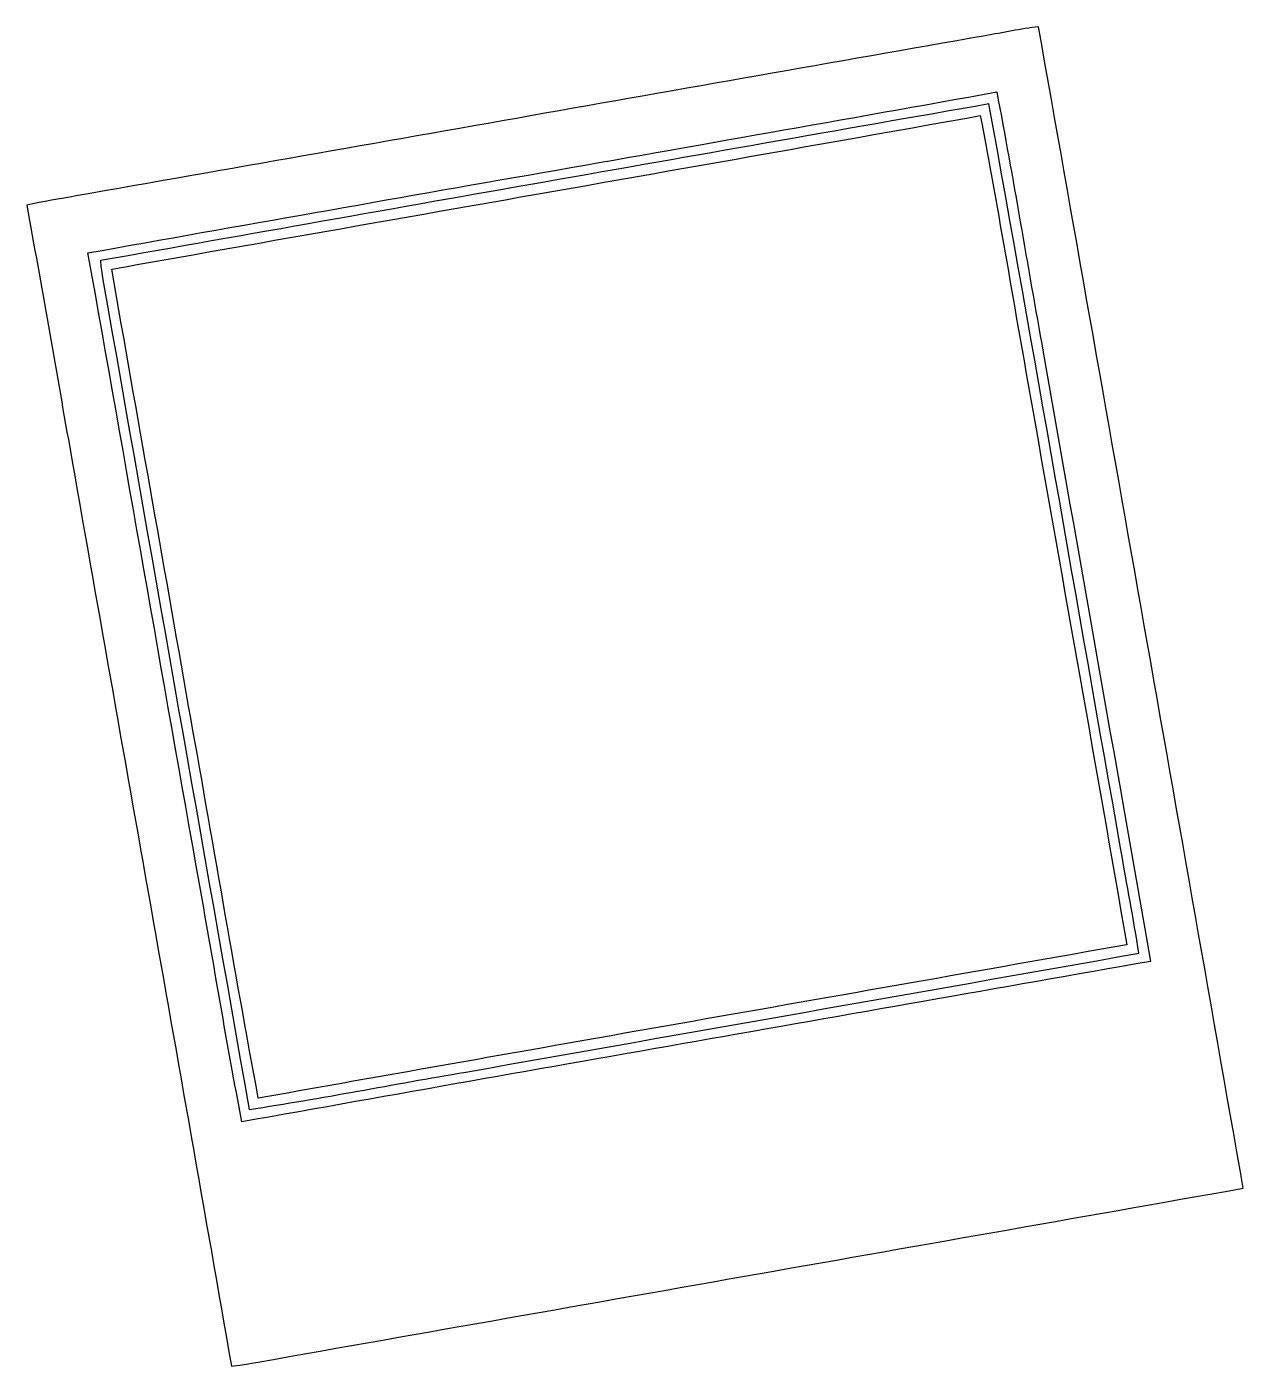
# Model space of a CAD drawing. Header units: centimetres. Extents: x -6.1 to 6.1, y -6.7 to 6.7.
import ezdxf

# ---------------------------------------------------------------- set-up
doc = ezdxf.new("R2010")
doc.units = ezdxf.units.CM
doc.header["$MEASUREMENT"] = 0
doc.layers.add('Camada 1', color=7, linetype='Continuous')

msp = doc.modelspace()

# ---------------------------------------------------------------- linework, layer by layer
at = {"layer": 'Camada 1'}
for points, knots in [([(3.48684, 6.57436), (3.66465, 6.60293), (3.84033, 6.64386), (4.0192, 6.66291), (4.0192, 6.66291), (4.70005, 2.80492), (5.38302, -1.05268), (6.0579, -4.91137), (6.0579, -4.91137), (2.73332, -5.49804), (-0.59124, -6.084), (-3.91583, -6.67137), (-3.91583, -6.67137), (-3.94229, -6.67456), (-3.99591, -6.68126), (-4.02237, -6.68443), (-4.02237, -6.68443), (-4.55365, -3.63078), (-5.09729, -0.57925), (-5.6335, 2.47368), (-5.6335, 2.47368), (-5.77603, 3.27695), (-5.91397, 4.08128), (-6.06071, 4.88385), (-6.06071, 4.88385), (-5.89915, 4.92512), (-5.73334, 4.94629), (-5.56965, 4.97699), (-5.56965, 4.97699), (-2.55057, 5.50898), (0.46813, 6.04202), (3.48684, 6.57436)], [0, 0, 0, 0, 0.11111111, 0.11111111, 0.11111111, 0.11111111, 0.22222222, 0.22222222, 0.22222222, 0.22222222, 0.33333333, 0.33333333, 0.33333333, 0.33333333, 0.44444444, 0.44444444, 0.44444444, 0.44444444, 0.55555556, 0.55555556, 0.55555556, 0.55555556, 0.66666667, 0.66666667, 0.66666667, 0.66666667, 0.77777778, 0.77777778, 0.77777778, 0.77777778, 1, 1, 1, 1]), ([(-5.45112, 4.40937), (-5.45112, 4.40937), (-5.45112, 4.40937), (-5.45112, 4.40937), (-5.45112, 4.40937), (-5.07717, 2.30823), (-4.70992, 0.20567), (-4.33811, -1.89618), (-4.33811, -1.89618), (-4.19593, -2.68005), (-4.06964, -3.46745), (-3.91688, -4.24956), (-3.91688, -4.24956), (-0.9017, -3.70981), (2.11632, -3.18276), (5.13291, -2.65007), (5.13291, -2.65007), (4.78119, -0.62547), (4.42029, 1.3977), (4.06505, 3.42194), (4.06505, 3.42194), (3.90913, 4.28519), (3.76765, 5.1516), (3.60257, 6.0131), (3.60257, 6.0131), (0.58632, 5.47088), (-2.43451, 4.95053), (-5.45112, 4.40937)], [0, 0, 0, 0, 0.125, 0.125, 0.125, 0.125, 0.25, 0.25, 0.25, 0.25, 0.375, 0.375, 0.375, 0.375, 0.5, 0.5, 0.5, 0.5, 0.625, 0.625, 0.625, 0.625, 0.75, 0.75, 0.75, 0.75, 1, 1, 1, 1]), ([(-5.32765, 4.33246), (-2.37737, 4.85598), (0.57326, 5.37739), (3.52495, 5.89385), (3.52495, 5.89385), (3.97333, 3.41806), (4.39949, 0.93802), (4.84011, -1.53916), (4.84011, -1.53916), (4.89761, -1.88277), (4.96534, -2.22462), (5.01791, -2.56892), (5.01791, -2.56892), (2.7827, -2.96579), (0.54715, -3.35808), (-1.68839, -3.7532), (-1.68839, -3.7532), (-2.40805, -3.8749), (-3.12454, -4.01672), (-3.84598, -4.12608), (-3.84598, -4.12608), (-4.31517, -1.45696), (-4.7872, 1.21179), (-5.25638, 3.8809), (-5.25638, 3.8809), (-5.28319, 4.03083), (-5.31459, 4.18041), (-5.32765, 4.33246)], [0, 0, 0, 0, 0.125, 0.125, 0.125, 0.125, 0.25, 0.25, 0.25, 0.25, 0.375, 0.375, 0.375, 0.375, 0.5, 0.5, 0.5, 0.5, 0.625, 0.625, 0.625, 0.625, 0.75, 0.75, 0.75, 0.75, 1, 1, 1, 1]), ([(-5.21404, 4.2478), (-5.21404, 4.2478), (-5.21404, 4.2478), (-5.21404, 4.2478), (-5.21404, 4.2478), (-4.96181, 2.7961), (-4.70252, 1.34549), (-4.44853, -0.10583), (-4.44853, -0.10583), (-4.21498, -1.40828), (-3.99591, -2.71322), (-3.75425, -4.01389), (-3.75425, -4.01389), (-0.871, -3.49919), (2.014, -2.99649), (4.89761, -2.48462), (4.89761, -2.48462), (4.59069, -0.70272), (4.27036, 1.07738), (3.95887, 2.85891), (3.95887, 2.85891), (3.78354, 3.83151), (3.62303, 4.8073), (3.43853, 5.77814), (3.43853, 5.77814), (0.55562, 5.26167), (-2.33045, 4.76037), (-5.21404, 4.2478)], [0, 0, 0, 0, 0.125, 0.125, 0.125, 0.125, 0.25, 0.25, 0.25, 0.25, 0.375, 0.375, 0.375, 0.375, 0.5, 0.5, 0.5, 0.5, 0.625, 0.625, 0.625, 0.625, 0.75, 0.75, 0.75, 0.75, 1, 1, 1, 1])]:
    msp.add_open_spline(points, degree=3, knots=knots, dxfattribs=at)

doc.saveas('drawing.dxf')
